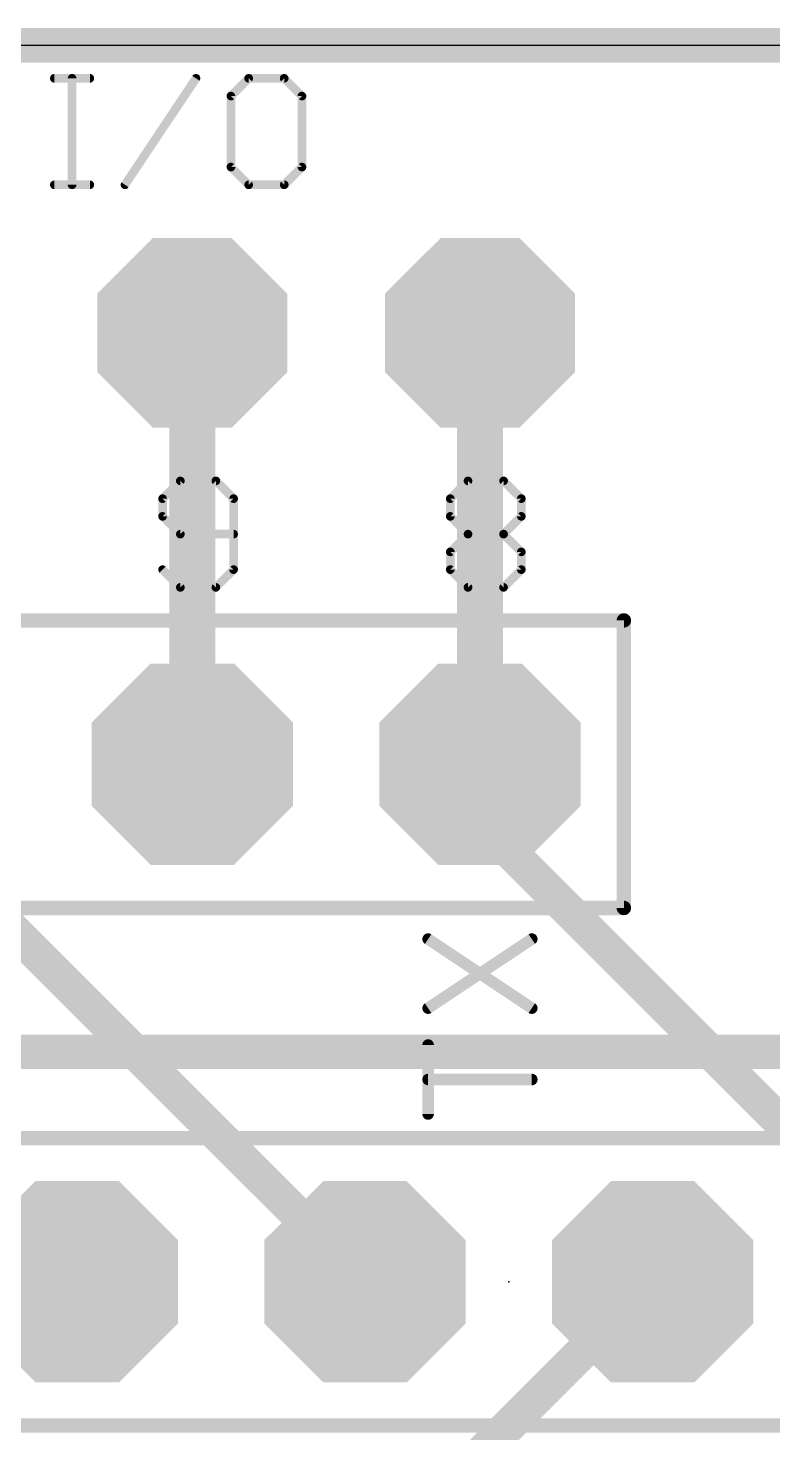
# Model space of a CAD drawing. Extents: x -4.4 to 68.7, y -2.2 to 55.1.
# Drawn here: x 37.67 to 44.24, y 41.08 to 53.49 of the extents above; entities that cross this region are included whole.
import ezdxf

# ---------------------------------------------------------------- set-up
doc = ezdxf.new("R2010")
doc.units = 0
for name, color, linetype in [('1', 12, 'CONTINUOUS'), ('16', 132, 'CONTINUOUS'), ('17', 110, 'CONTINUOUS'), ('20', 53, 'CONTINUOUS'), ('21', 40, 'CONTINUOUS'), ('23', 53, 'CONTINUOUS'), ('51', 253, 'CONTINUOUS')]:
    doc.layers.add(name, color=color, linetype=linetype)

# ---------------------------------------------------------------- blocks, each defined once
blk = doc.blocks.new('RECT')
blk.add_solid([(-0.5, -0.5), (0.5, -0.5), (-0.5, 0.5), (0.5, 0.5)])
blk = doc.blocks.new('OCTAGONP')
at = {"const_width": 0.5}
blk.add_lwpolyline([(-0.25, -0.1036), (-0.25, 0.1036), (-0.1036, 0.25), (0.1036, 0.25), (0.25, 0.1036), (0.25, -0.1036), (0.1036, -0.25), (-0.1036, -0.25), (-0.25, -0.1036), (-0.25, 0.1036)], dxfattribs=at)

msp = doc.modelspace()

# ---------------------------------------------------------------- linework, layer by layer
at = {"layer": '1', "const_width": 0.3048}
for points in [[(41.656, 46.482), (41.656, 46.99)], [(40.64, 42.418), (36.576, 46.482)], [(45.72, 42.418), (41.656, 46.482)], [(35.687, 44.831), (38.1, 42.418)]]:
    msp.add_lwpolyline(points, dxfattribs=at)
at = {"layer": '1', "const_width": 0.1524}
for points in [[(41.7322, 46.99, 1), (41.5798, 46.99)], [(41.7099, 46.5359, 1), (41.6021, 46.4281)], [(41.5798, 46.482, 1), (41.7322, 46.482)], [(38.0461, 42.3641, 1), (38.1539, 42.4719)], [(40.5861, 42.3641, 1), (40.6939, 42.4719)]]:
    msp.add_lwpolyline(points, format="xyb", dxfattribs=at)
at = {"layer": '16'}
for points, const_width in [([(64.516, 53.34), (0, 53.34)], 0.3048), ([(39.116, 50.8), (39.116, 46.99)], 0.4064), ([(41.656, 50.8), (41.656, 46.99)], 0.4064), ([(34.29, 44.45), (56.896, 44.45)], 0.3048), ([(41.656, 40.894), (43.18, 42.418)], 0.3048)]:
    msp.add_lwpolyline(points, dxfattribs=dict(at, const_width=const_width))
for points, const_width in [([(39.2176, 50.8, 1), (39.0144, 50.8)], 0.2032), ([(41.7576, 50.8, 1), (41.5544, 50.8)], 0.2032), ([(39.0144, 46.99, 1), (39.2176, 46.99)], 0.2032), ([(41.5544, 46.99, 1), (41.7576, 46.99)], 0.2032), ([(43.2339, 42.3641, 1), (43.1261, 42.4719)], 0.1524)]:
    msp.add_lwpolyline(points, format="xyb", dxfattribs=dict(at, const_width=const_width))
at = {"layer": '20'}
msp.add_line((64.516, 53.34), (0, 53.34), dxfattribs=at)
at = {"layer": '21'}
for points, const_width in [([(37.8979, 53.0487), (38.2114, 53.0487)], 0.0762), ([(38.0547, 52.1081), (38.0547, 53.0487)], 0.0762), ([(38.5216, 52.1081), (39.1486, 53.0487)], 0.0762), ([(39.6138, 53.0487), (39.4571, 52.8919)], 0.0762), ([(39.9274, 53.0487), (39.6138, 53.0487)], 0.0762), ([(40.0842, 52.8919), (39.9274, 53.0487)], 0.0762), ([(39.4571, 52.8919), (39.4571, 52.2649)], 0.0762), ([(40.0842, 52.2649), (40.0842, 52.8919)], 0.0762), ([(39.4571, 52.2649), (39.6138, 52.1081)], 0.0762), ([(39.9274, 52.1081), (40.0842, 52.2649)], 0.0762), ([(37.8979, 52.1081), (38.2114, 52.1081)], 0.0762), ([(39.6138, 52.1081), (39.9274, 52.1081)], 0.0762), ([(39.0103, 49.4927), (38.8536, 49.3359)], 0.0762), ([(39.3239, 49.4927), (39.0103, 49.4927)], 0.0762), ([(39.4807, 49.3359), (39.3239, 49.4927)], 0.0762), ([(41.3936, 49.3359), (41.5503, 49.4927)], 0.0762), ([(41.5503, 49.4927), (41.8639, 49.4927)], 0.0762), ([(41.8639, 49.4927), (42.0207, 49.3359)], 0.0762), ([(38.8536, 49.3359), (38.8536, 49.1792)], 0.0762), ([(39.4807, 48.7089), (39.4807, 49.3359)], 0.0762), ([(41.3936, 49.1792), (41.3936, 49.3359)], 0.0762), ([(42.0207, 49.3359), (42.0207, 49.1792)], 0.0762), ([(38.8536, 49.1792), (39.0103, 49.0224)], 0.0762), ([(41.5503, 49.0224), (41.3936, 49.1792)], 0.0762), ([(42.0207, 49.1792), (41.8639, 49.0224)], 0.0762), ([(39.0103, 49.0224), (39.4807, 49.0224)], 0.0762), ([(41.3936, 48.8656), (41.5503, 49.0224)], 0.0762), ([(41.5503, 49.0224), (41.8639, 49.0224)], 0.0762), ([(41.8639, 49.0224), (42.0207, 48.8656)], 0.0762), ([(41.3936, 48.7089), (41.3936, 48.8656)], 0.0762), ([(42.0207, 48.8656), (42.0207, 48.7089)], 0.0762), ([(38.8536, 48.7089), (39.0103, 48.5521)], 0.0762), ([(39.3239, 48.5521), (39.4807, 48.7089)], 0.0762), ([(41.5503, 48.5521), (41.3936, 48.7089)], 0.0762), ([(42.0207, 48.7089), (41.8639, 48.5521)], 0.0762), ([(39.0103, 48.5521), (39.3239, 48.5521)], 0.0762), ([(41.8639, 48.5521), (41.5503, 48.5521)], 0.0762), ([(17.526, 48.26), (42.926, 48.26)], 0.127), ([(42.926, 48.26), (42.926, 45.72)], 0.127), ([(42.926, 45.72), (17.526, 45.72)], 0.127), ([(41.198, 44.8353), (42.1132, 45.4454)], 0.1016), ([(41.198, 45.4454), (42.1132, 44.8353)], 0.1016), ([(41.198, 43.8998), (41.198, 44.5099)], 0.1016), ([(42.1132, 44.2048), (41.198, 44.2048)], 0.1016), ([(34.29, 43.688), (49.53, 43.688)], 0.127), ([(49.53, 41.148), (34.29, 41.148)], 0.127)]:
    msp.add_lwpolyline(points, dxfattribs=dict(at, const_width=const_width))
for points, const_width in [([(37.8979, 53.0678, 1), (37.8979, 53.0297)], 0.0381), ([(38.0737, 53.0487, 1), (38.0356, 53.0487)], 0.0381), ([(38.2114, 53.0297, 1), (38.2114, 53.0678)], 0.0381), ([(39.1645, 53.0381, 1), (39.1328, 53.0593)], 0.0381), ([(39.6138, 53.0678, 1), (39.6138, 53.0297)], 0.0381), ([(39.6273, 53.0352, 1), (39.6004, 53.0622)], 0.0381), ([(39.9409, 53.0622, 1), (39.9139, 53.0352)], 0.0381), ([(39.9274, 53.0297, 1), (39.9274, 53.0678)], 0.0381), ([(39.4761, 52.8919, 1), (39.438, 52.8919)], 0.0381), ([(39.4436, 52.9054, 1), (39.4706, 52.8785)], 0.0381), ([(40.1032, 52.8919, 1), (40.0651, 52.8919)], 0.0381), ([(40.0707, 52.8785, 1), (40.0976, 52.9054)], 0.0381), ([(39.4706, 52.2783, 1), (39.4436, 52.2514)], 0.0381), ([(39.438, 52.2649, 1), (39.4761, 52.2649)], 0.0381), ([(40.0651, 52.2649, 1), (40.1032, 52.2649)], 0.0381), ([(40.0976, 52.2514, 1), (40.0707, 52.2783)], 0.0381), ([(37.8979, 52.1272, 1), (37.8979, 52.0891)], 0.0381), ([(38.0356, 52.1081, 1), (38.0737, 52.1081)], 0.0381), ([(38.2114, 52.0891, 1), (38.2114, 52.1272)], 0.0381), ([(38.5057, 52.1187, 1), (38.5374, 52.0975)], 0.0381), ([(39.6138, 52.1272, 1), (39.6138, 52.0891)], 0.0381), ([(39.6004, 52.0946, 1), (39.6273, 52.1216)], 0.0381), ([(39.9139, 52.1216, 1), (39.9409, 52.0946)], 0.0381), ([(39.9274, 52.0891, 1), (39.9274, 52.1272)], 0.0381), ([(39.0103, 49.5118, 1), (39.0103, 49.4737)], 0.0381), ([(39.0238, 49.4792, 1), (38.9969, 49.5062)], 0.0381), ([(39.3374, 49.5062, 1), (39.3104, 49.4792)], 0.0381), ([(39.3239, 49.4737, 1), (39.3239, 49.5118)], 0.0381), ([(41.5503, 49.5118, 1), (41.5503, 49.4737)], 0.0381), ([(41.5638, 49.4792, 1), (41.5369, 49.5062)], 0.0381), ([(41.8774, 49.5062, 1), (41.8504, 49.4792)], 0.0381), ([(41.8639, 49.4737, 1), (41.8639, 49.5118)], 0.0381), ([(38.8726, 49.3359, 1), (38.8345, 49.3359)], 0.0381), ([(38.8401, 49.3494, 1), (38.8671, 49.3225)], 0.0381), ([(39.4997, 49.3359, 1), (39.4616, 49.3359)], 0.0381), ([(39.4672, 49.3225, 1), (39.4941, 49.3494)], 0.0381), ([(41.4126, 49.3359, 1), (41.3745, 49.3359)], 0.0381), ([(41.3801, 49.3494, 1), (41.4071, 49.3225)], 0.0381), ([(42.0397, 49.3359, 1), (42.0016, 49.3359)], 0.0381), ([(42.0072, 49.3225, 1), (42.0341, 49.3494)], 0.0381), ([(38.8345, 49.1792, 1), (38.8726, 49.1792)], 0.0381), ([(38.8671, 49.1926, 1), (38.8401, 49.1657)], 0.0381), ([(41.3745, 49.1792, 1), (41.4126, 49.1792)], 0.0381), ([(41.4071, 49.1926, 1), (41.3801, 49.1657)], 0.0381), ([(42.0016, 49.1792, 1), (42.0397, 49.1792)], 0.0381), ([(42.0341, 49.1657, 1), (42.0072, 49.1926)], 0.0381), ([(39.0103, 49.0415, 1), (39.0103, 49.0034)], 0.0381), ([(38.9969, 49.0089, 1), (39.0238, 49.0359)], 0.0381), ([(39.4807, 49.0034, 1), (39.4807, 49.0415)], 0.0381), ([(41.5503, 49.0415, 1), (41.5503, 49.0034)], 0.0381), ([(41.5638, 49.0089, 1), (41.5369, 49.0359)], 0.0381), ([(41.5369, 49.0089, 1), (41.5638, 49.0359)], 0.0381), ([(41.8774, 49.0359, 1), (41.8504, 49.0089)], 0.0381), ([(41.8504, 49.0359, 1), (41.8774, 49.0089)], 0.0381), ([(41.8639, 49.0034, 1), (41.8639, 49.0415)], 0.0381), ([(41.4126, 48.8656, 1), (41.3745, 48.8656)], 0.0381), ([(41.3801, 48.8791, 1), (41.4071, 48.8522)], 0.0381), ([(42.0397, 48.8656, 1), (42.0016, 48.8656)], 0.0381), ([(42.0072, 48.8522, 1), (42.0341, 48.8791)], 0.0381), ([(38.8671, 48.7223, 1), (38.8401, 48.6954)], 0.0381), ([(39.4616, 48.7089, 1), (39.4997, 48.7089)], 0.0381), ([(39.4941, 48.6954, 1), (39.4672, 48.7223)], 0.0381), ([(41.3745, 48.7089, 1), (41.4126, 48.7089)], 0.0381), ([(41.4071, 48.7223, 1), (41.3801, 48.6954)], 0.0381), ([(42.0016, 48.7089, 1), (42.0397, 48.7089)], 0.0381), ([(42.0341, 48.6954, 1), (42.0072, 48.7223)], 0.0381), ([(39.0103, 48.5712, 1), (39.0103, 48.5331)], 0.0381), ([(38.9969, 48.5386, 1), (39.0238, 48.5656)], 0.0381), ([(39.3104, 48.5656, 1), (39.3374, 48.5386)], 0.0381), ([(39.3239, 48.5331, 1), (39.3239, 48.5712)], 0.0381), ([(41.5503, 48.5712, 1), (41.5503, 48.5331)], 0.0381), ([(41.5369, 48.5386, 1), (41.5638, 48.5656)], 0.0381), ([(41.8504, 48.5656, 1), (41.8774, 48.5386)], 0.0381), ([(41.8639, 48.5331, 1), (41.8639, 48.5712)], 0.0381), ([(42.9578, 48.26, 1), (42.8942, 48.26)], 0.0635), ([(42.926, 48.2283, 1), (42.926, 48.2918)], 0.0635), ([(42.8942, 45.72, 1), (42.9578, 45.72)], 0.0635), ([(42.926, 45.6882, 1), (42.926, 45.7518)], 0.0635), ([(41.2121, 45.4665, 1), (41.1839, 45.4243)], 0.0508), ([(42.1273, 45.4243, 1), (42.0991, 45.4665)], 0.0508), ([(41.1839, 44.8564, 1), (41.2121, 44.8141)], 0.0508), ([(42.0991, 44.8141, 1), (42.1273, 44.8564)], 0.0508), ([(41.2234, 44.5099, 1), (41.1726, 44.5099)], 0.0508), ([(41.198, 44.2302, 1), (41.198, 44.1794)], 0.0508), ([(42.1132, 44.1794, 1), (42.1132, 44.2302)], 0.0508), ([(41.1726, 43.8998, 1), (41.2234, 43.8998)], 0.0508)]:
    msp.add_lwpolyline(points, format="xyb", dxfattribs=dict(at, const_width=const_width))
at = {"layer": '23'}
msp.add_point((41.91, 42.418), dxfattribs=at)

# ---------------------------------------------------------------- block references
at = {"layer": '17', "xscale": 1.6764, "yscale": 1.6764}
for p in [(39.116, 50.8), (39.116, 50.8), (41.656, 50.8), (41.656, 50.8)]:
    msp.add_blockref('OCTAGONP', p, dxfattribs=at)
at = {"layer": '17', "xscale": 1.778, "yscale": 1.778}
for p, rotation in [((39.116, 46.99), 90), ((39.116, 46.99), 90), ((41.656, 46.99), 90), ((41.656, 46.99), 90), ((38.1, 42.418), 270), ((38.1, 42.418), 270), ((40.64, 42.418), 270), ((40.64, 42.418), 270), ((43.18, 42.418), 270), ((43.18, 42.418), 270)]:
    msp.add_blockref('OCTAGONP', p, dxfattribs=dict(at, rotation=rotation))
at = {"layer": '51', "xscale": 0.508, "yscale": 0.508}
for p in [(39.116, 46.99), (41.656, 46.99)]:
    msp.add_blockref('RECT', p, dxfattribs=at)
at = {"layer": '51', "xscale": 0.508, "yscale": 0.508, "rotation": 180}
for p in [(38.1, 42.418), (40.64, 42.418), (43.18, 42.418)]:
    msp.add_blockref('RECT', p, dxfattribs=at)

doc.saveas('drawing.dxf')
